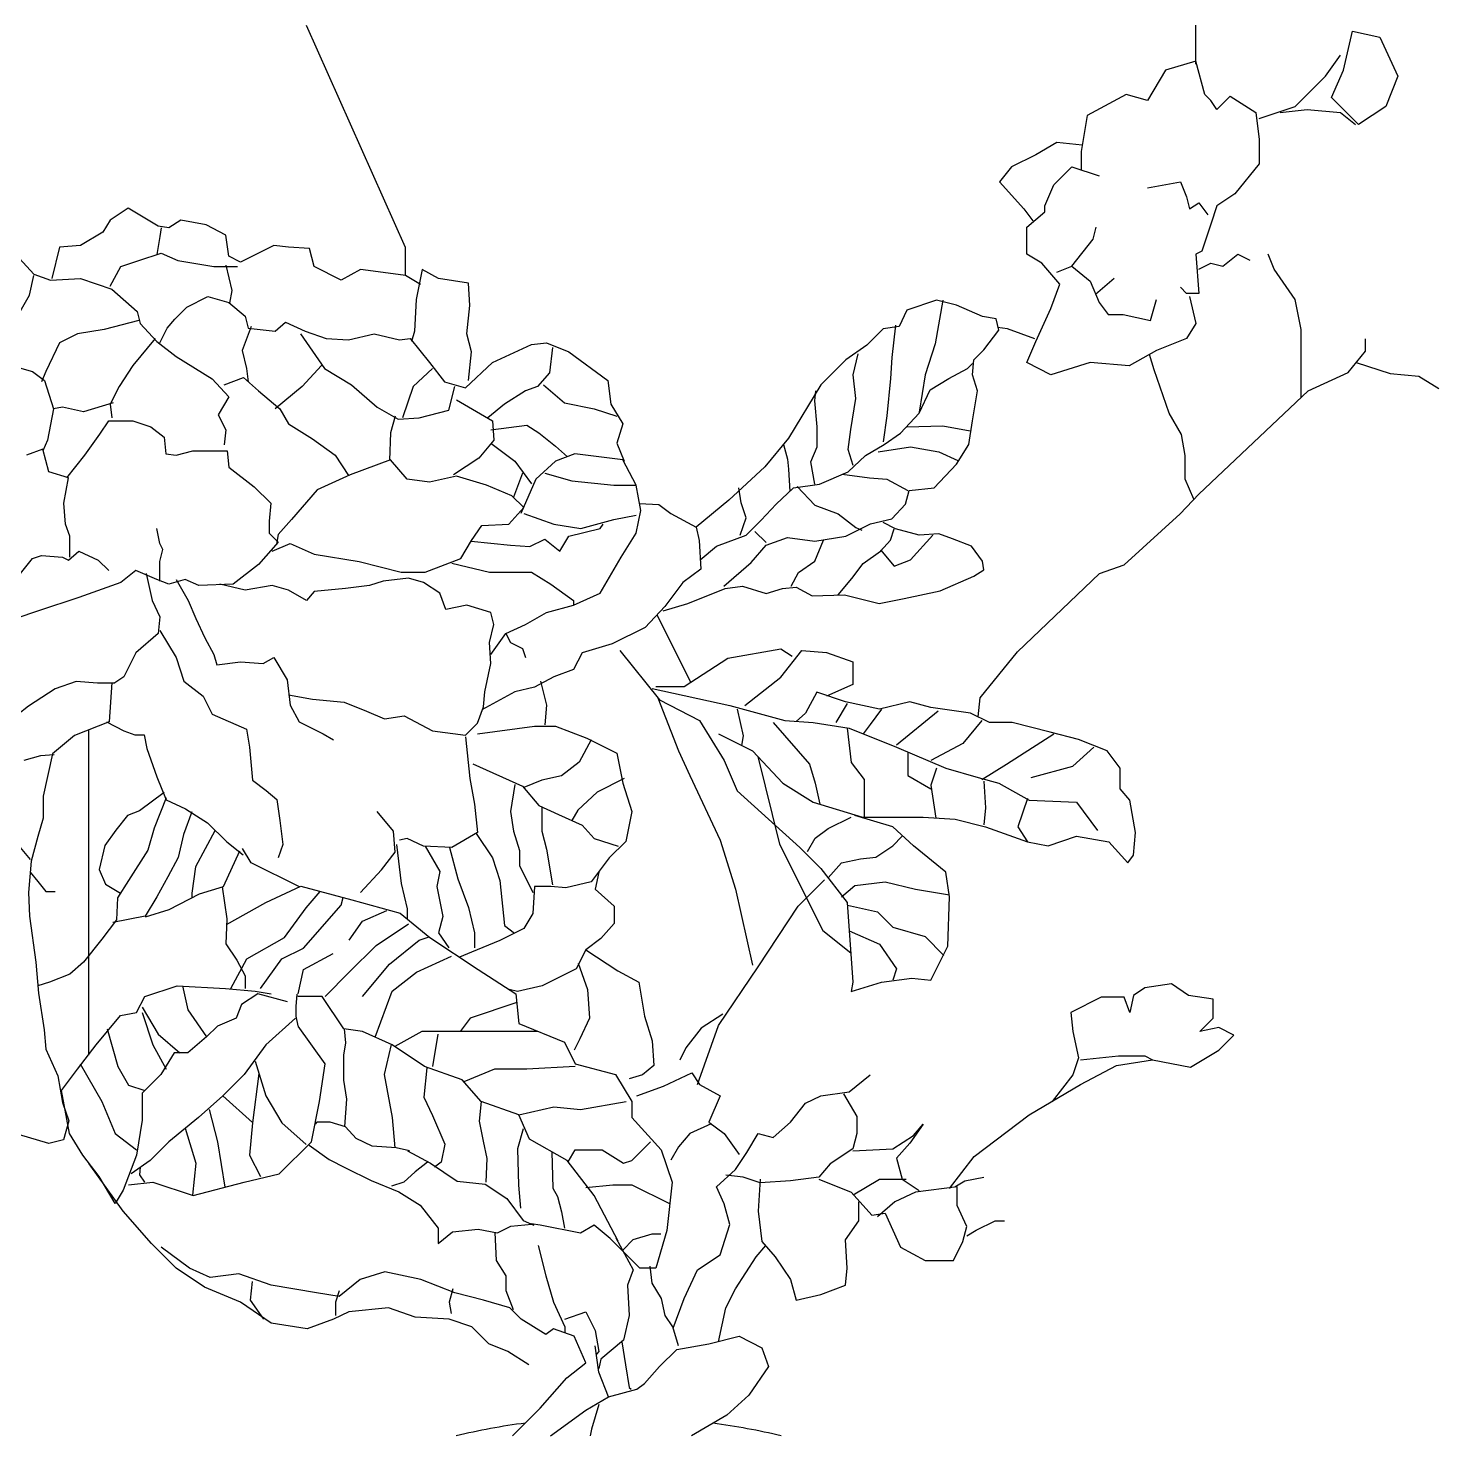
# Model space of a CAD drawing. Header units: millimetres. Extents: x 22565 to 38821, y 15578 to 26720.
# Drawn here: x 24342.1 to 24586.5, y 23789.8 to 24033.8 of the extents above; entities that cross this region are included whole.
import ezdxf

# ---------------------------------------------------------------- set-up
doc = ezdxf.new("R2010")
doc.units = ezdxf.units.MM

# ---------------------------------------------------------------- blocks, each defined once
blk = doc.blocks.new('A$C40A47A41')
for p, q in [((207.04, 553.53), (189.91, 592.06)), ((344.02, 585.33), (344.02, 592.12)), ((369.63, 584.29), (371.2, 591.08)), ((371.2, 591.08), (375.91, 590.03)), ((375.91, 590.03), (379.05, 583.24)), ((366.5, 583.24), (369.11, 586.9)), ((344.02, 585.85), (338.79, 584.29)), ((345.58, 580.1), (344.02, 585.85)), ((338.79, 584.29), (335.65, 579.06)), ((361.27, 578.01), (366.5, 583.24)), ((367.54, 579.58), (369.63, 584.29)), ((379.05, 583.24), (376.95, 578.01)), ((331.99, 580.1), (325.19, 576.45)), ((335.65, 579.06), (331.99, 580.1)), ((346.63, 579.06), (345.58, 580.1)), ((349.97, 579.78), (347.68, 577.49)), ((349.97, 579.78), (354.47, 576.97)), ((372.25, 574.88), (367.54, 579.58)), ((347.68, 577.49), (346.63, 579.06)), ((354.47, 576.97), (355, 572.27)), ((355, 575.92), (361.27, 578.01)), ((358.66, 576.97), (363.36, 577.49)), ((363.36, 577.49), (369.11, 576.97)), ((369.11, 576.97), (371.73, 574.88)), ((376.95, 578.01), (372.25, 574.88)), ((325.19, 576.45), (324.15, 570.18)), ((355, 572.27), (355, 568.09)), ((316.31, 569.65), (312.12, 567.56)), ((319.97, 571.74), (316.31, 569.65)), ((324.34, 571.31), (319.97, 571.74)), ((324.15, 570.18), (324.15, 567.04)), ((312.12, 567.56), (310.03, 564.95)), ((319.44, 564.43), (322.58, 567.56)), ((322.58, 567.56), (327.29, 566)), ((355, 568.09), (350.81, 562.86)), ((310.03, 564.95), (314.21, 560.25)), ((335.65, 563.9), (341.4, 564.95)), ((341.4, 564.95), (342.45, 562.34)), ((317.87, 560.77), (319.44, 564.43)), ((342.45, 562.34), (342.97, 560.25)), ((350.81, 562.86), (347.68, 560.77)), ((159.03, 560.37), (155.91, 558.29)), ((164.22, 557.25), (159.03, 560.37)), ((314.21, 560.25), (315.78, 558.16)), ((317.87, 559.72), (317.87, 560.77)), ((342.97, 560.25), (344.54, 561.29)), ((344.54, 561.29), (346.11, 559.2)), ((347.68, 560.77), (346.63, 557.63)), ((155.91, 558.29), (154.61, 556.22)), ((168.12, 558.29), (166.04, 556.99)), ((172.53, 557.51), (168.12, 558.29)), ((175.91, 555.7), (172.53, 557.51)), ((314.74, 557.11), (317.87, 559.72)), ((346.63, 557.63), (345.06, 552.93)), ((154.61, 556.22), (150.72, 553.88)), ((164.48, 555.44), (163.96, 552.32)), ((166.04, 556.99), (164.22, 557.25)), ((164.74, 556.99), (164.48, 555.44)), ((176.43, 552.06), (175.91, 555.7)), ((314.74, 552.41), (314.74, 557.11)), ((322.58, 550.32), (326.24, 555.02)), ((326.24, 555.02), (326.76, 557.11)), ((147.08, 553.62), (145.78, 548.17)), ((150.72, 553.88), (147.08, 553.62)), ((160.85, 551.28), (164.74, 552.58)), ((164.74, 552.58), (167.6, 551.28)), ((184.22, 553.88), (178.5, 551.02)), ((186.81, 553.62), (184.22, 553.88)), ((190.45, 553.36), (186.81, 553.62)), ((191.23, 550.25), (190.45, 553.36)), ((207.04, 548.69), (207.04, 553.53)), ((345.06, 552.93), (344.02, 552.41)), ((139.55, 552.32), (142.67, 548.95)), ((155.91, 546.87), (157.73, 550.25)), ((157.73, 550.25), (160.85, 551.28)), ((167.6, 551.28), (173.83, 550.25)), ((173.83, 550.25), (177.98, 550.25)), ((175.91, 550.51), (176.95, 546.09)), ((178.5, 551.02), (176.43, 552.06)), ((195.9, 547.91), (191.23, 550.25)), ((317.35, 550.84), (314.74, 552.41)), ((320.49, 547.18), (317.35, 550.84)), ((319.97, 549.27), (322.58, 550.32)), ((322.58, 550.32), (325.72, 547.71)), ((344.02, 552.41), (344.54, 545.61)), ((344.54, 549.8), (346.63, 550.84)), ((346.63, 550.84), (348.72, 550.32)), ((348.72, 550.32), (351.34, 552.41)), ((351.34, 552.41), (353.43, 551.36)), ((357.61, 549.8), (356.56, 552.41)), ((141.89, 545.31), (142.67, 548.69)), ((142.67, 548.95), (145.52, 547.91)), ((145.52, 547.91), (150.72, 548.17)), ((150.72, 548.17), (156.17, 546.35)), ((199.28, 549.73), (195.9, 547.91)), ((203.17, 549.21), (199.28, 549.73)), ((207.07, 548.69), (203.17, 549.21)), ((209.67, 547.13), (207.07, 548.69)), ((209.93, 549.73), (208.89, 544.54)), ((212.78, 548.17), (209.93, 549.73)), ((217.98, 547.39), (212.78, 548.17)), ((325.72, 547.71), (327.29, 544.05)), ((326.68, 545.47), (329.9, 548.23)), ((361.27, 544.57), (357.61, 549.8)), ((139.81, 541.68), (141.89, 545.31)), ((156.17, 546.35), (160.59, 542.46)), ((176.95, 546.09), (176.58, 543.89)), ((218.24, 543.5), (217.98, 547.39)), ((318.92, 543), (320.49, 547.18)), ((342.45, 545.61), (341.4, 546.66)), ((344.54, 545.61), (342.45, 545.61)), ((167.08, 541.16), (169.16, 543.24)), ((169.16, 543.24), (172.79, 545.05)), ((172.79, 545.05), (176.43, 544.02)), ((176.43, 544.02), (179.28, 541.68)), ((208.89, 544.54), (208.63, 539.08)), ((217.72, 538.57), (218.24, 543.5)), ((299.1, 544.4), (293.93, 542.68)), ((300.18, 544.4), (298.89, 536.87)), ((302.55, 543.54), (299.1, 544.4)), ((307.08, 541.61), (302.55, 543.54)), ((316.31, 537.25), (318.92, 543)), ((327.29, 544.05), (328.85, 541.96)), ((336.17, 540.91), (337.22, 544.57)), ((342.97, 545.09), (344.02, 540.39)), ((362.32, 539.34), (361.27, 544.57)), ((160.85, 540.9), (154.87, 539.34)), ((160.59, 542.46), (161.1, 540.38)), ((161.1, 540.38), (163.96, 537.27)), ((165.78, 539.6), (167.08, 541.16)), ((179.28, 541.68), (179.8, 539.6)), ((184.48, 539.08), (186.29, 540.64)), ((186.29, 540.64), (189.67, 539.08)), ((293.93, 542.68), (292.64, 539.88)), ((309.45, 541.17), (307.08, 541.61)), ((309.88, 539.24), (309.45, 541.17)), ((328.85, 541.96), (331.47, 541.96)), ((331.47, 541.96), (336.17, 540.91)), ((344.02, 540.39), (342.45, 537.78)), ((150.2, 538.57), (147.08, 537.01)), ((154.87, 539.34), (150.2, 538.57)), ((164.48, 537.01), (165.78, 539.6)), ((180.32, 539.86), (178.76, 535.71)), ((179.8, 539.6), (184.48, 539.08)), ((188.89, 538.57), (193.05, 532.6)), ((189.67, 539.08), (193.31, 537.79)), ((197.2, 537.53), (201.62, 538.57)), ((201.62, 538.57), (206.03, 537.53)), ((208.63, 539.08), (208.11, 537.27)), ((218.5, 535.45), (217.72, 538.57)), ((289.84, 539.45), (287.04, 536.65)), ((292.64, 539.88), (289.84, 539.45)), ((291.99, 540.1), (291.35, 534.5)), ((307.29, 535.79), (309.88, 539.24)), ((311.39, 539.45), (309.66, 539.67)), ((316.13, 537.73), (311.39, 539.45)), ((362.32, 527.54), (362.32, 539.34)), ((147.08, 537.01), (144.74, 532.08)), ((163.7, 537.79), (159.81, 533.11)), ((163.96, 537.27), (167.34, 534.67)), ((178.76, 535.71), (179.54, 532.6)), ((193.31, 537.79), (197.2, 537.53)), ((206.03, 537.53), (207.85, 537.79)), ((207.85, 537.79), (211.23, 533.63)), ((217.98, 530.52), (218.5, 535.45)), ((222.13, 533.63), (228.88, 536.75)), ((228.88, 536.75), (231.48, 537.01)), ((231.48, 537.01), (235.38, 535.45)), ((232.52, 536.23), (232, 531.82)), ((235.38, 535.45), (242.13, 530.52)), ((287.04, 536.65), (283.37, 534.07)), ((298.89, 536.87), (297.16, 531.48)), ((305.57, 534.07), (307.29, 535.79)), ((314.74, 533.6), (316.31, 537.25)), ((337.22, 535.69), (332.51, 533.07)), ((342.45, 537.78), (337.22, 535.69)), ((370.42, 531.91), (373.44, 535.58)), ((373.44, 535.58), (373.44, 537.73)), ((137.73, 533.37), (142.41, 532.08)), ((159.81, 533.11), (157.47, 529.48)), ((167.34, 534.67), (173.57, 530.78)), ((192.53, 533.11), (189.15, 529.48)), ((211.23, 533.63), (213.82, 530.26)), ((217.46, 529.22), (222.13, 533.63)), ((283.37, 534.07), (279.06, 529.76)), ((284.67, 531.48), (285.53, 535.14)), ((291.35, 534.5), (291.13, 530.84)), ((304.49, 532.56), (305.35, 533.42)), ((305.35, 531.48), (305.57, 534.07)), ((318.92, 531.51), (314.74, 533.6)), ((325.72, 533.6), (318.92, 531.51)), ((332.51, 533.07), (325.72, 533.6)), ((336.81, 532.34), (336.01, 535.01)), ((371.81, 533.6), (377.75, 531.7)), ((142.41, 532.08), (144.48, 530.52)), ((144.74, 532.08), (143.97, 530.26)), ((144.48, 530.52), (146.04, 525.59)), ((173.57, 530.78), (176.43, 527.66)), ((175.65, 529.74), (179.02, 531.04)), ((179.02, 531.04), (181.62, 528.7)), ((179.54, 532.6), (179.8, 530.26)), ((193.05, 532.6), (197.72, 529.74)), ((211.74, 532.6), (208.37, 529.48)), ((232, 531.82), (229.92, 529.48)), ((242.13, 530.52), (242.65, 526.37)), ((285.1, 527.39), (284.67, 531.48)), ((291.13, 530.84), (290.48, 524.38)), ((297.16, 531.48), (296.09, 525.02)), ((298.03, 528.9), (301.26, 530.84)), ((301.26, 530.84), (304.49, 532.56)), ((306.21, 528.68), (305.35, 531.48)), ((339.4, 524.81), (336.81, 532.34)), ((363.53, 528.68), (370.42, 531.91)), ((377.75, 531.7), (382.71, 531.27)), ((382.71, 531.27), (386.15, 529.11)), ((157.47, 529.48), (155.91, 526.37)), ((181.62, 528.7), (185.26, 525.59)), ((189.15, 529.48), (184.48, 525.59)), ((197.72, 529.74), (202.14, 525.85)), ((208.37, 529.48), (206.55, 524.03)), ((213.82, 530.26), (217.46, 529.22)), ((214.6, 525.33), (215.64, 529.48)), ((227.85, 528.7), (224.21, 526.37)), ((229.92, 529.48), (227.85, 528.7)), ((230.96, 529.74), (234.6, 526.63)), ((279.06, 529.76), (273.46, 520.5)), ((277.99, 526.96), (278.2, 528.68)), ((296.09, 524.81), (298.03, 528.9)), ((305.35, 523.51), (306.21, 528.68)), ((344.57, 510.81), (363.53, 528.68)), ((147.6, 525.85), (146.04, 525.59)), ((151.24, 525.07), (147.6, 525.85)), ((156.43, 526.63), (151.24, 525.07)), ((155.91, 526.37), (156.17, 524.03)), ((176.43, 527.66), (174.61, 524.55)), ((202.14, 525.85), (205.77, 523.77)), ((215.9, 527.14), (222.13, 523.51)), ((224.21, 526.37), (221.35, 524.03)), ((234.6, 526.63), (239.79, 525.59)), ((242.65, 526.37), (244.73, 522.99)), ((278.42, 522.44), (277.99, 526.96)), ((284.24, 522.01), (285.1, 527.39)), ((146.04, 525.59), (145, 520.14)), ((154.09, 521.17), (155.65, 523.51)), ((155.65, 523.51), (159.81, 523.51)), ((159.81, 523.51), (162.92, 522.47)), ((174.61, 524.55), (175.91, 521.95)), ((185.26, 525.59), (186.81, 522.99)), ((205.25, 524.29), (204.47, 521.43)), ((205.77, 523.77), (209.41, 524.03)), ((209.41, 524.03), (214.6, 525.33)), ((222.13, 523.51), (222.39, 520.14)), ((239.79, 525.59), (243.69, 524.29)), ((290.48, 524.38), (289.84, 519.85)), ((292.85, 521.36), (296.09, 524.81)), ((304.71, 519.42), (305.35, 523.51)), ((341.55, 521.15), (339.4, 524.81)), ((151.5, 517.54), (154.09, 521.17)), ((162.92, 522.47), (165.26, 520.66)), ((175.91, 521.95), (175.65, 519.36)), ((186.81, 522.99), (190.97, 520.4)), ((204.47, 521.43), (204.27, 516.69)), ((221.87, 521.95), (228.11, 522.73)), ((228.11, 522.73), (230.18, 521.43)), ((230.18, 521.43), (233.04, 519.1)), ((244.73, 522.99), (243.69, 519.62)), ((278.42, 518.99), (278.42, 522.44)), ((283.8, 518.56), (284.24, 522.01)), ((290.05, 519.42), (292.85, 521.36)), ((293.93, 522.44), (300.18, 522.65)), ((300.18, 522.65), (304.92, 521.79)), ((342.2, 517.48), (341.55, 521.15)), ((144.22, 518.58), (141.37, 517.54)), ((145, 520.14), (144.22, 518.32)), ((145.26, 514.69), (144.22, 518.58)), ((165.26, 520.66), (165.52, 517.8)), ((167.34, 517.54), (170.19, 518.32)), ((170.19, 518.32), (173.57, 518.32)), ((173.57, 518.32), (176.17, 518.32)), ((176.17, 518.32), (176.43, 515.46)), ((190.97, 520.4), (194.86, 517.54)), ((222.39, 520.14), (219.8, 517.02)), ((221.87, 519.62), (226.03, 516.5)), ((233.04, 519.1), (235.12, 517.28)), ((243.69, 519.62), (244.99, 516.5)), ((273.46, 520.5), (269.37, 515.55)), ((272.6, 519.42), (273.25, 516.84)), ((277.34, 516.41), (278.42, 518.99)), ((284.67, 515.76), (283.8, 518.56)), ((286.82, 517.48), (290.05, 519.42)), ((288.98, 518.13), (294.58, 518.99)), ((294.58, 518.99), (299.53, 518.13)), ((302.55, 515.98), (304.71, 519.42)), ((148.38, 513.65), (151.5, 517.54)), ((165.52, 517.8), (167.34, 517.54)), ((194.86, 517.54), (197.2, 514.05)), ((204.47, 516.76), (197.46, 514.17)), ((207.33, 513.39), (204.47, 516.76)), ((219.8, 517.02), (215.38, 514.17)), ((226.03, 516.5), (228.88, 512.61)), ((233.04, 516.5), (229.66, 513.39)), ((236.42, 517.8), (233.04, 516.5)), ((244.73, 516.76), (236.42, 517.8)), ((247.06, 512.35), (244.73, 516.76)), ((273.25, 516.84), (273.46, 515.12)), ((277.99, 512.53), (277.34, 516.41)), ((283.8, 514.69), (286.82, 517.48)), ((298.67, 511.89), (302.55, 515.98)), ((299.53, 518.13), (302.77, 516.62)), ((342.2, 513.39), (342.2, 517.48)), ((148.64, 513.65), (145.26, 514.69)), ((147.86, 509.23), (148.64, 513.65)), ((176.43, 515.46), (180.84, 512.09)), ((197.46, 514.17), (191.75, 511.57)), ((215.9, 513.91), (211.23, 512.87)), ((221.09, 512.35), (215.9, 513.91)), ((227.33, 514.43), (225.77, 510.27)), ((231.22, 514.43), (235.9, 513.13)), ((269.37, 515.55), (263.12, 509.73)), ((273.46, 515.12), (273.68, 511.24)), ((278.85, 512.53), (283.8, 514.69)), ((282.73, 514.25), (287.47, 513.61)), ((287.47, 513.61), (290.48, 513.39)), ((180.84, 512.09), (183.7, 509.23)), ((191.75, 511.57), (187.33, 506.38)), ((211.23, 512.87), (207.33, 513.39)), ((225.51, 510.53), (221.09, 512.35)), ((229.66, 513.39), (227.07, 507.42)), ((235.9, 513.13), (243.17, 512.35)), ((243.17, 512.35), (247.06, 512.35)), ((247.84, 507.94), (247.06, 512.35)), ((265.27, 509.3), (264.84, 511.89)), ((271.31, 509.09), (274.32, 511.89)), ((274.32, 511.89), (278.85, 512.53)), ((274.97, 512.1), (277.99, 508.87)), ((290.48, 513.39), (294.15, 511.45)), ((293.72, 509.09), (294.36, 511.45)), ((294.36, 511.45), (298.67, 511.89)), ((343.72, 509.91), (342.2, 513.39)), ((148.12, 505.6), (147.86, 509.23)), ((183.7, 509.23), (183.44, 506.12)), ((227.59, 508.46), (225.51, 510.53)), ((247.63, 509.16), (250.96, 508.98)), ((250.96, 508.98), (253.04, 507.42)), ((263.12, 509.73), (257.45, 505.08)), ((266.14, 506.72), (265.27, 509.3)), ((268.72, 506.29), (271.31, 509.09)), ((277.99, 508.87), (282.08, 507.36)), ((291.35, 506.5), (293.72, 509.09)), ((341.34, 507.36), (344.57, 510.81)), ((183.44, 506.12), (183.44, 504.04)), ((187.33, 506.38), (185, 503.78)), ((224.99, 505.6), (227.59, 508.46)), ((227.59, 507.42), (232.78, 505.6)), ((237.45, 504.82), (243.17, 506.38)), ((243.17, 506.38), (247.06, 507.16)), ((247.06, 504.04), (247.84, 507.94)), ((253.04, 507.42), (257.45, 505.08)), ((265.06, 503.7), (266.14, 506.72)), ((266.14, 503.7), (268.72, 506.29)), ((282.08, 507.36), (285.1, 504.99)), ((287.68, 505.64), (291.35, 506.5)), ((331.64, 498.53), (341.34, 507.36)), ((148.9, 503.52), (148.12, 505.6)), ((164.48, 502.23), (163.96, 504.82)), ((183.44, 504.04), (185, 502.49)), ((185, 503.78), (184.7, 502.14)), ((218.5, 502.75), (220.31, 505.34)), ((220.31, 505.34), (224.99, 505.6)), ((232.78, 505.6), (237.45, 504.82)), ((235.38, 503.52), (240.83, 504.82)), ((240.83, 504.82), (241.35, 505.6)), ((244.47, 499.89), (247.06, 504.04)), ((257.45, 505.08), (257.97, 502.75)), ((260.97, 501.76), (266.14, 503.7)), ((267.64, 504.35), (269.58, 502.41)), ((283.37, 503.49), (287.68, 505.64)), ((285.1, 504.99), (286.18, 504.56)), ((291.99, 504.78), (289.84, 505.86)), ((291.13, 502.84), (291.78, 504.78)), ((296.09, 503.7), (291.99, 504.78)), ((294.58, 499.39), (298.46, 503.7)), ((299.53, 503.92), (296.09, 503.7)), ((301.9, 503.06), (299.53, 503.92)), ((148.9, 499.89), (148.9, 503.52)), ((165, 501.19), (164.48, 502.23)), ((164.48, 499.11), (165, 501.19)), ((185, 502.49), (181.62, 498.59)), ((183.96, 500.93), (187.07, 502.23)), ((187.07, 502.23), (191.23, 500.41)), ((216.68, 499.63), (218.5, 502.75)), ((218.45, 502.67), (225.25, 501.97)), ((225.25, 501.97), (228.62, 501.71)), ((228.62, 501.71), (231.22, 503.01)), ((231.22, 503.01), (233.82, 500.93)), ((233.82, 500.93), (235.38, 503.52)), ((257.97, 502.75), (258.23, 497.81)), ((258.14, 499.43), (260.97, 501.76)), ((267, 498.96), (269.58, 501.98)), ((269.58, 501.98), (273.25, 503.27)), ((273.25, 503.27), (277.99, 502.63)), ((277.99, 502.63), (283.37, 503.49)), ((277.99, 499.18), (279.5, 502.84)), ((289.41, 500.9), (291.13, 502.84)), ((305.14, 501.76), (301.9, 503.06)), ((307.08, 499.18), (305.14, 501.76)), ((140.33, 497.04), (142.41, 499.63)), ((142.41, 499.63), (143.97, 500.15)), ((143.97, 500.15), (147.6, 499.89)), ((147.6, 499.89), (148.64, 499.37)), ((148.64, 499.37), (150.46, 500.93)), ((150.46, 500.93), (153.83, 499.37)), ((153.83, 499.37), (155.65, 497.55)), ((164.48, 495.74), (164.48, 499.11)), ((191.23, 500.41), (199.02, 499.11)), ((199.02, 499.11), (206.29, 497.3)), ((210.45, 497.3), (216.68, 499.63)), ((215.12, 498.85), (221.61, 497.3)), ((240.83, 493.66), (244.47, 499.89)), ((262.26, 494.87), (267, 498.96)), ((275.19, 497.24), (277.99, 499.18)), ((284.45, 496.16), (286.39, 498.75)), ((286.39, 498.75), (289.41, 500.9)), ((289.41, 501.12), (291.78, 498.32)), ((291.78, 498.32), (294.58, 499.39)), ((307.29, 497.67), (307.08, 499.18)), ((160.33, 497.55), (157.73, 495.48)), ((163.96, 496), (160.33, 497.55)), ((162.14, 497.04), (163.18, 492.36)), ((181.62, 498.59), (177.21, 495.22)), ((206.29, 497.3), (210.45, 497.3)), ((221.61, 497.3), (228.88, 497.3)), ((228.88, 497.3), (232.26, 495.22)), ((258.23, 497.81), (255.11, 495.48)), ((273.89, 494.87), (275.19, 497.24)), ((299.75, 494.01), (305.57, 496.59)), ((305.57, 496.59), (307.29, 497.67)), ((313.11, 483.46), (327.33, 497.03)), ((327.33, 497.03), (331.64, 498.53)), ((157.73, 495.48), (150.46, 492.88)), ((166.04, 495.22), (163.96, 496)), ((168.9, 496), (166.04, 495.22)), ((167.34, 496), (169.41, 492.36)), ((171.23, 494.96), (168.9, 496)), ((177.21, 495.22), (171.23, 494.96)), ((179.28, 494.18), (174.87, 495.22)), ((183.96, 494.96), (179.28, 494.18)), ((186.81, 494.18), (183.96, 494.96)), ((189.93, 492.36), (186.81, 494.18)), ((191.23, 493.92), (189.93, 492.36)), ((196.68, 494.44), (191.23, 493.92)), ((200.84, 494.96), (196.68, 494.44)), ((203.17, 495.74), (200.84, 494.96)), ((207.59, 496.26), (203.17, 495.74)), ((210.19, 495.48), (207.59, 496.26)), ((213.04, 493.66), (210.19, 495.48)), ((232.26, 495.22), (236.16, 492.36)), ((255.11, 495.48), (252, 491.33)), ((256.01, 491.86), (262.47, 494.44)), ((262.47, 494.44), (265.49, 494.87)), ((265.49, 494.87), (269.58, 493.58)), ((269.58, 493.58), (272.39, 494.44)), ((272.39, 494.44), (274.76, 494.66)), ((274.76, 494.66), (277.56, 493.15)), ((282.08, 493.36), (284.45, 496.16)), ((293.5, 492.72), (299.75, 494.01)), ((150.46, 492.88), (143.45, 490.55)), ((163.18, 492.36), (164.48, 489.51)), ((169.41, 492.36), (170.71, 489.25)), ((214.08, 490.81), (213.04, 493.66)), ((217.72, 491.58), (214.08, 490.81)), ((221.87, 490.29), (217.72, 491.58)), ((231.48, 490.29), (236.16, 491.58)), ((236.16, 491.58), (240.83, 493.66)), ((236.16, 492.36), (236.16, 491.58)), ((251.7, 490.56), (256.01, 491.86)), ((277.56, 493.15), (283.16, 493.36)), ((283.16, 493.36), (289.19, 491.86)), ((289.19, 491.86), (293.5, 492.72)), ((143.45, 490.55), (139.55, 489.25)), ((164.48, 489.51), (164.22, 486.65)), ((170.71, 489.25), (172.27, 485.87)), ((222.39, 488.21), (221.87, 490.29)), ((227.85, 488.21), (231.48, 490.29)), ((252, 491.33), (248.62, 487.69)), ((250.64, 489.87), (256.5, 478.16)), ((164.22, 486.65), (160.33, 483.28)), ((164.48, 487.17), (167.34, 482.5)), ((221.61, 485.1), (222.39, 488.21)), ((221.87, 483.02), (224.47, 486.65)), ((224.47, 486.65), (227.85, 488.21)), ((224.47, 486.65), (225.25, 485.1)), ((248.62, 487.69), (242.91, 484.84)), ((172.27, 485.87), (173.83, 483.02)), ((221.87, 481.46), (221.61, 485.1)), ((225.25, 485.1), (227.33, 484.06)), ((242.91, 484.84), (237.71, 483.28)), ((160.33, 483.28), (158.25, 479.13)), ((167.34, 482.5), (168.64, 478.35)), ((173.83, 483.02), (174.35, 481.2)), ((174.35, 481.2), (178.5, 481.72)), ((178.5, 481.72), (182.4, 481.46)), ((182.4, 481.46), (184.22, 482.5)), ((184.22, 482.5), (186.55, 478.61)), ((227.33, 484.06), (227.85, 482.5)), ((237.71, 483.28), (236.16, 480.42)), ((244.21, 483.68), (251.11, 475.14)), ((255.38, 477.44), (262.94, 482.36)), ((262.94, 482.36), (272.14, 484.01)), ((272.14, 484.01), (274.11, 482.69)), ((272.14, 479.08), (275.75, 483.68)), ((275.75, 483.68), (280.02, 483.35)), ((280.02, 483.35), (284.62, 481.71)), ((284.62, 481.71), (284.62, 477.77)), ((306.64, 475.49), (313.11, 483.46)), ((220.83, 476.53), (221.87, 481.46)), ((236.16, 480.42), (232.78, 479.13)), ((146.34, 477.05), (141.73, 474.03)), ((150, 478.32), (146.34, 477.05)), ((153.66, 478.01), (150, 478.32)), ((156.68, 478.01), (153.66, 478.01)), ((156.2, 478.16), (155.72, 471.33)), ((158.25, 479.13), (156.69, 478.09)), ((168.64, 478.35), (172.01, 475.75)), ((186.55, 478.61), (187.07, 474.19)), ((229.4, 477.31), (226.03, 476.53)), ((232.78, 479.13), (229.4, 477.31)), ((230.44, 478.35), (231.48, 474.19)), ((249.8, 477.11), (263.27, 474.15)), ((250.45, 477.44), (255.38, 477.44)), ((265.9, 474.15), (272.14, 479.08)), ((284.62, 477.77), (280.02, 475.8)), ((172.01, 475.75), (173.57, 472.64)), ((186.81, 476.01), (190.97, 475.23)), ((190.97, 475.23), (196.42, 474.71)), ((196.42, 474.71), (200.32, 473.16)), ((226.03, 476.53), (220.31, 473.42)), ((220.57, 473.93), (220.83, 476.53)), ((250.78, 475.47), (254.4, 466.27)), ((251.11, 475.14), (258.01, 471.53)), ((278.38, 476.45), (276.41, 472.84)), ((283.31, 474.81), (278.38, 476.45)), ((283.64, 474.48), (281.67, 471.2)), ((289.22, 473.5), (283.31, 474.81)), ((294.48, 474.81), (289.22, 473.5)), ((298.09, 473.83), (294.48, 474.81)), ((306.3, 472.19), (306.64, 475.49)), ((141.73, 474.03), (137.91, 471.01)), ((173.57, 472.64), (179.54, 470.04)), ((187.07, 474.19), (188.63, 471.34)), ((200.32, 473.16), (203.43, 471.86)), ((203.43, 471.86), (206.81, 472.38)), ((206.81, 472.38), (211.74, 469.78)), ((219.54, 471.08), (220.57, 473.93)), ((231.48, 474.19), (231.22, 470.82)), ((263.27, 474.15), (272.8, 471.53)), ((264.58, 473.5), (265.57, 468.9)), ((276.41, 472.84), (274.76, 471.4)), ((289.55, 473.5), (287.58, 470.87)), ((299.41, 473.17), (292.18, 467.26)), ((304.99, 472.84), (298.09, 473.83)), ((308.28, 471.2), (304.99, 472.84)), ((155.72, 471.33), (149.68, 468.94)), ((152.11, 469.9), (152.11, 413.56)), ((155.25, 471.33), (158.27, 469.74)), ((158.27, 469.74), (160.18, 469.1)), ((179.54, 470.04), (180.06, 466.93)), ((188.63, 471.34), (192.79, 469.26)), ((211.74, 469.78), (217.46, 469)), ((217.46, 469), (219.54, 471.08)), ((219.54, 469.26), (229.4, 470.56)), ((229.4, 470.56), (233.04, 470.56)), ((233.04, 470.56), (238.49, 468.48)), ((258.01, 471.53), (262.28, 464.63)), ((270.82, 471.2), (277.07, 463.97)), ((272.8, 471.53), (277.72, 471.2)), ((277.72, 471.2), (283.97, 470.21)), ((283.64, 470.21), (284.29, 464.3)), ((283.97, 470.21), (292.18, 466.93)), ((287.58, 470.87), (286.41, 469.24)), ((306.96, 471.53), (303.68, 467.59)), ((312.22, 471.2), (308.28, 471.2)), ((318.79, 469.56), (312.22, 471.2)), ((323.72, 468.24), (318.79, 469.56)), ((149.68, 468.94), (145.86, 465.76)), ((160.18, 469.1), (161.77, 469.1)), ((161.77, 469.1), (162.24, 466.72)), ((192.79, 469.26), (194.61, 468.22)), ((217.46, 468.74), (218.24, 461.48)), ((239.27, 468.22), (237.19, 464.33)), ((238.49, 468.48), (243.69, 465.89)), ((261.3, 469.23), (267.21, 466.27)), ((265.57, 468.9), (265.29, 467.23)), ((303.68, 467.59), (298.09, 464.63)), ((311.24, 463.97), (319.45, 469.23)), ((328.65, 466.27), (323.72, 468.24)), ((143.79, 465.45), (140.93, 464.65)), ((146.18, 465.61), (143.79, 465.45)), ((145.86, 465.76), (144.27, 458.45)), ((162.24, 466.72), (163.99, 461.79)), ((180.06, 466.93), (180.58, 461.22)), ((243.69, 465.89), (244.73, 460.7)), ((254.4, 466.27), (256.37, 462)), ((262.28, 464.63), (264.58, 459.38)), ((267.21, 466.27), (272.47, 460.69)), ((268.12, 465.31), (271.91, 450.14)), ((292.18, 466.93), (300.72, 463.32)), ((294.15, 465.94), (294.15, 462)), ((322.73, 463.65), (326.35, 466.93)), ((330.95, 463.32), (328.65, 466.27)), ((218.76, 464.07), (227.33, 460.18)), ((237.19, 464.33), (234.08, 461.99)), ((277.07, 463.97), (278.05, 460.69)), ((284.29, 464.3), (286.59, 461.35)), ((299.08, 463.32), (298.09, 460.36)), ((300.72, 463.32), (306.31, 461.68)), ((306.96, 461.35), (311.24, 463.97)), ((315.51, 461.68), (322.73, 463.65)), ((330.95, 459.71), (330.95, 463.32)), ((163.99, 461.79), (165.58, 457.82)), ((180.58, 461.22), (182.92, 459.4)), ((218.24, 461.48), (219.02, 457.06)), ((226.03, 460.44), (225.25, 455.77)), ((227.33, 460.18), (230.18, 456.8)), ((230.7, 461.22), (227.59, 459.92)), ((234.08, 461.99), (230.7, 461.22)), ((244.99, 461.48), (240.31, 459.14)), ((244.73, 460.7), (246.28, 455.77)), ((256.37, 462), (261.62, 450.84)), ((272.47, 460.69), (277.72, 457.41)), ((278.05, 460.69), (278.89, 457.05)), ((286.59, 461.35), (286.59, 454.78)), ((294.15, 462), (298.09, 459.71)), ((298.09, 460.36), (299, 454.65)), ((306.31, 461.68), (309.92, 460.69)), ((307.29, 461.02), (307.62, 456.42)), ((309.92, 460.69), (315.18, 457.73)), ((332.59, 457.73), (330.95, 459.71)), ((144.27, 458.45), (144.27, 454.64)), ((165.27, 459.09), (160.97, 455.91)), ((165.58, 458.13), (163.52, 452.89)), ((165.58, 457.82), (168.92, 456.23)), ((182.92, 459.4), (184.74, 457.84)), ((184.74, 457.84), (185.26, 454.21)), ((240.31, 459.14), (236.93, 456.02)), ((264.58, 459.38), (275.42, 449.53)), ((277.72, 457.41), (286.27, 454.78)), ((314.85, 458.06), (313.21, 453.14)), ((315.18, 457.73), (323.39, 457.41)), ((323.39, 457.41), (327.01, 452.48)), ((333.58, 452.15), (332.59, 457.73)), ((158.9, 455.11), (156.84, 452.57)), ((160.97, 455.91), (158.9, 455.11)), ((170.04, 455.75), (168.61, 451.78)), ((168.92, 456.23), (172.74, 453.84)), ((204.99, 452.39), (202.14, 455.77)), ((219.02, 457.06), (219.54, 452.13)), ((225.25, 455.77), (225.77, 452.39)), ((230.18, 456.8), (233.56, 455.25)), ((230.7, 456.54), (230.7, 452.39)), ((233.56, 455.25), (237.71, 453.43)), ((236.93, 456.02), (235.9, 454.21)), ((246.28, 455.77), (245.24, 450.57)), ((280.35, 452.81), (284.29, 454.78)), ((291.52, 453.14), (284.95, 455.11)), ((286.27, 454.78), (296.78, 454.78)), ((296.78, 454.78), (302.36, 454.45)), ((307.62, 456.42), (307.29, 453.47)), ((144.27, 454.64), (143.32, 451.46)), ((156.84, 452.57), (154.93, 449.87)), ((163.52, 452.89), (162.4, 449.07)), ((174.01, 452.41), (170.67, 446.21)), ((172.74, 453.84), (176.08, 450.5)), ((185.26, 454.21), (185.78, 450.06)), ((205.25, 448.76), (204.99, 452.39)), ((225.77, 452.39), (226.81, 449.02)), ((230.7, 452.39), (231.48, 449.28)), ((237.71, 453.43), (239.79, 451.09)), ((278.05, 451.17), (280.35, 452.81)), ((295.14, 449.85), (291.52, 453.14)), ((302.36, 454.45), (307.62, 453.14)), ((307.62, 453.14), (314.85, 450.51)), ((313.21, 453.14), (314.85, 450.51)), ((139.98, 449.87), (142.04, 447.48)), ((143.32, 451.46), (142.2, 447.17)), ((154.93, 449.87), (153.97, 445.73)), ((168.61, 451.78), (167.65, 447.8)), ((176.08, 450.5), (178.94, 448.28)), ((185.78, 450.06), (185, 447.72)), ((205.51, 450.06), (206.29, 443.31)), ((207.33, 451.09), (206.03, 450.83)), ((210.19, 449.8), (207.33, 451.09)), ((219.54, 452.13), (215.12, 449.54)), ((219.29, 451.99), (222.13, 447.72)), ((239.79, 451.09), (243.95, 449.8)), ((245.24, 450.57), (242.39, 447.72)), ((261.62, 450.84), (264.25, 442.3)), ((271.91, 450.14), (279.4, 435.17)), ((276.74, 448.87), (278.05, 451.17)), ((288.57, 447.88), (291.52, 449.85)), ((291.52, 449.85), (293.17, 451.5)), ((300.72, 445.26), (295.14, 449.85)), ((314.85, 450.51), (318.46, 449.85)), ((318.46, 449.85), (323.39, 451.5)), ((323.39, 451.5), (328.98, 450.51)), ((328.98, 450.51), (332.26, 446.9)), ((333.25, 448.21), (333.58, 452.15)), ((162.4, 449.07), (159.06, 443.83)), ((167.65, 447.8), (165.9, 444.46)), ((178.31, 448.91), (175.45, 442.71)), ((180.31, 446.88), (178.8, 449.39)), ((202.92, 445.64), (205.25, 448.76)), ((215.12, 449.54), (210.19, 449.8)), ((210.45, 449.8), (213.04, 445.38)), ((214.67, 449.56), (216.16, 444.09)), ((222.13, 447.72), (223.43, 443.83)), ((226.81, 449.02), (226.81, 446.42)), ((231.48, 449.28), (232.52, 443.05)), ((242.39, 447.72), (239.27, 443.57)), ((275.42, 449.53), (279.04, 445.91)), ((282.65, 446.9), (285.94, 447.55)), ((285.94, 447.55), (288.57, 447.88)), ((332.26, 446.9), (333.25, 448.21)), ((142.2, 447.17), (141.73, 441.76)), ((142.04, 445.26), (143.32, 443.67)), ((153.97, 445.73), (155.09, 443.19)), ((170.67, 446.21), (170.04, 441.6)), ((188.67, 442.7), (180.31, 446.88)), ((199.28, 441.75), (202.92, 445.64)), ((213.04, 445.38), (212.52, 442.79)), ((226.81, 446.42), (229.14, 441.75)), ((240.6, 445.26), (239.94, 442.3)), ((279.04, 445.91), (283.64, 440)), ((280.35, 444.27), (282.65, 446.9)), ((301.38, 440.99), (300.72, 445.26)), ((143.32, 443.67), (144.75, 441.92)), ((155.09, 443.19), (157.68, 441.64)), ((159.06, 443.83), (157.15, 440.81)), ((165.9, 444.46), (163.99, 440.97)), ((175.45, 442.71), (171.31, 441.44)), ((175.29, 442.71), (176.08, 437.15)), ((182.86, 440.02), (188.92, 442.81)), ((188.92, 442.81), (197.78, 440.48)), ((206.29, 443.31), (207.33, 438.89)), ((212.52, 442.79), (213.56, 437.6)), ((216.16, 444.09), (217.98, 439.15)), ((223.43, 443.83), (224.21, 436.04)), ((229.4, 442.79), (229.14, 438.12)), ((232.26, 442.79), (229.4, 442.79)), ((234.86, 442.53), (232.26, 442.79)), ((239.27, 443.57), (234.86, 442.53)), ((275.1, 439.35), (279.69, 443.94)), ((282.65, 440.99), (284.95, 442.96)), ((284.95, 442.96), (290.21, 443.61)), ((290.21, 443.61), (295.47, 442.3)), ((141.73, 441.76), (141.89, 437.63)), ((144.75, 441.92), (146.34, 441.92)), ((157.15, 440.81), (157, 436.99)), ((163.99, 440.97), (161.93, 437.63)), ((171.31, 441.44), (166.06, 438.74)), ((170.04, 441.6), (170.04, 440.81)), ((189.85, 439.09), (192.29, 441.93)), ((195.91, 439.55), (196.25, 440.89)), ((197.78, 440.48), (206.17, 438.15)), ((239.94, 442.3), (243.23, 439.35)), ((264.25, 442.3), (267.21, 429.17)), ((295.47, 442.3), (301.38, 441.32)), ((301.05, 432.45), (301.38, 440.99)), ((141.89, 437.63), (143, 429.68)), ((161.93, 437.63), (156.36, 436.51)), ((166.06, 438.74), (161.93, 437.47)), ((176.05, 436.19), (182.86, 440.02)), ((186.12, 433.96), (189.85, 439.09)), ((189.39, 432.09), (195.91, 439.55)), ((199.64, 436.75), (203.84, 438.62)), ((206.17, 438.15), (211.3, 433.96)), ((207.33, 438.89), (207.33, 437.21)), ((217.98, 439.15), (219.02, 434.74)), ((229.14, 438.12), (227.59, 435.52)), ((243.23, 439.35), (243.23, 436.39)), ((268.2, 428.84), (275.1, 439.35)), ((283.64, 440), (284.62, 426.21)), ((283.67, 439.52), (288.89, 438.36)), ((288.89, 438.36), (291.52, 435.73)), ((157, 436.99), (154.45, 433.65)), ((176.08, 437.15), (175.92, 432.86)), ((197.31, 433.49), (199.64, 436.75)), ((201.98, 432.56), (207.57, 436.29)), ((213.56, 437.6), (212.78, 434.74)), ((227.59, 435.52), (223.43, 433.44)), ((224.21, 436.04), (225.94, 434.7)), ((243.23, 436.39), (240.93, 433.76)), ((279.4, 435.17), (284.26, 431.29)), ((291.52, 435.73), (297.11, 434.09)), ((154.45, 433.65), (151.27, 429.68)), ((175.92, 432.86), (177.83, 430)), ((179.59, 430.23), (186.12, 433.96)), ((204.31, 429.3), (209.44, 433.49)), ((209.44, 433.49), (211.17, 434.07)), ((211.3, 433.96), (219.69, 428.37)), ((212.78, 434.74), (214.6, 432.15)), ((223.43, 433.44), (218.5, 431.37)), ((219.02, 434.74), (219.02, 432.15)), ((240.93, 433.76), (238.3, 431.79)), ((283.97, 435.08), (289.22, 432.78)), ((289.22, 432.78), (292.18, 428.51)), ((297.11, 434.09), (300.39, 430.81)), ((185.65, 430.23), (189.39, 432.09)), ((189.39, 428.37), (194.51, 431.16)), ((197.31, 427.9), (201.98, 432.56)), ((208.97, 427.9), (215.03, 430.7)), ((218.5, 431.37), (216.43, 430.54)), ((238.3, 431.79), (236.65, 428.51)), ((238.3, 431.79), (243.88, 428.18)), ((298.09, 426.54), (301.05, 432.45)), ((143, 429.68), (143.48, 424.27)), ((151.27, 429.68), (148.88, 427.61)), ((176.8, 425.1), (179.59, 430.23)), ((177.83, 430), (179.26, 427.29)), ((181.92, 425.1), (185.65, 430.23)), ((188.45, 424.17), (189.39, 428.37)), ((193.12, 423.71), (197.31, 427.9)), ((199.64, 423.71), (204.31, 429.3)), ((204.77, 424.64), (208.97, 427.9)), ((219.69, 428.37), (226.22, 424.17)), ((236.65, 428.51), (230.74, 425.55)), ((236.98, 429.49), (238.63, 424.9)), ((243.88, 428.18), (247.5, 426.21)), ((261.3, 418.66), (268.2, 428.84)), ((292.18, 428.51), (291.52, 426.54)), ((145.38, 426.18), (143.32, 425.55)), ((148.88, 427.61), (145.38, 426.18)), ((161.87, 423.71), (167.47, 425.57)), ((167.47, 425.57), (175.86, 425.1)), ((168.4, 425.57), (169.33, 421.37)), ((179.26, 427.29), (179.26, 425.07)), ((230.74, 425.55), (226.47, 424.57)), ((247.5, 426.21), (248.48, 420.3)), ((284.29, 424.57), (289.55, 426.21)), ((284.62, 426.21), (284.29, 424.57)), ((289.55, 426.21), (294.81, 426.87)), ((294.81, 426.87), (298.09, 426.54)), ((339.82, 425.88), (335.22, 425.22)), ((342.78, 423.91), (339.82, 425.88)), ((143.48, 424.27), (144.43, 417.92)), ((160.47, 420.91), (161.87, 423.71)), ((175.86, 425.1), (180.99, 424.64)), ((181.46, 424.17), (178.66, 422.31)), ((180.99, 424.64), (183.79, 424.17)), ((186.59, 422.77), (181.46, 424.17)), ((188.22, 424.12), (188.05, 421.96)), ((188.45, 423.71), (188.19, 423.74)), ((192.65, 423.71), (188.45, 423.71)), ((196.38, 418.11), (192.65, 423.71)), ((201.79, 416.67), (204.77, 424.64)), ((226.47, 424.57), (225.06, 424.92)), ((226.22, 424.17), (226.69, 419.04)), ((238.63, 424.9), (238.95, 419.97)), ((327.66, 423.58), (322.41, 420.96)), ((331.61, 423.58), (327.66, 423.58)), ((332.59, 420.96), (331.61, 423.58)), ((333.25, 423.91), (332.59, 420.96)), ((335.22, 425.22), (333.25, 423.91)), ((347.05, 423.25), (342.78, 423.91)), ((347.05, 419.97), (347.05, 423.25)), ((157.68, 420.44), (160.47, 420.91)), ((161.41, 421.84), (164.21, 417.18)), ((161.41, 420.91), (163.27, 415.32)), ((169.33, 421.37), (172.6, 416.71)), ((178.66, 422.31), (177.73, 419.98)), ((188.05, 421.96), (188.05, 420.31)), ((226.36, 422.66), (218.3, 419.98)), ((262.05, 420.63), (258.33, 418.24)), ((322.41, 420.96), (322.73, 417.67)), ((153.48, 415.32), (157.68, 420.44)), ((155.35, 418.11), (157.21, 411.59)), ((174.46, 418.58), (172.6, 416.71)), ((177.73, 419.98), (174.46, 418.58)), ((187.99, 419.98), (182.86, 415.32)), ((188.05, 420.31), (188.39, 418.65)), ((193.12, 412.05), (188.45, 418.58)), ((199.64, 417.65), (196.38, 418.11)), ((196.42, 418.11), (196.67, 415.67)), ((218.3, 419.98), (216.55, 417.65)), ((226.69, 419.04), (234.62, 415.78)), ((238.95, 419.97), (237.31, 416.36)), ((248.48, 420.3), (249.8, 416.03)), ((258.33, 418.24), (255.68, 414.8)), ((257.68, 408.48), (261.3, 418.66)), ((344.75, 417.67), (347.05, 419.97)), ((348.03, 418.33), (344.75, 417.67)), ((350.66, 417.02), (348.03, 418.33)), ((144.43, 417.92), (144.75, 414.58)), ((164.21, 417.18), (167.94, 413.92)), ((172.6, 416.71), (169.33, 413.92)), ((196.67, 415.67), (196.34, 413.52)), ((204.77, 415.32), (199.64, 417.65)), ((209.9, 417.65), (205.2, 415.03)), ((217.36, 417.65), (209.9, 417.65)), ((212.7, 417.18), (211.77, 411.59)), ((229.95, 417.65), (217.36, 417.65)), ((234.62, 415.78), (236.48, 412.05)), ((237.31, 416.36), (236.33, 414.39)), ((249.8, 416.03), (250.13, 411.76)), ((322.73, 417.67), (323.72, 413.07)), ((348.03, 414.39), (350.66, 417.02)), ((144.75, 414.58), (146.82, 409.97)), ((150.22, 411.12), (153.48, 415.32)), ((163.27, 415.32), (165.6, 411.12)), ((167, 413.92), (164.67, 410.19)), ((169.33, 413.92), (167, 413.92)), ((182.86, 415.32), (179.13, 410.19)), ((196.34, 413.52), (196.34, 409.22)), ((204.58, 415.4), (203.37, 410.19)), ((210.37, 411.59), (204.77, 415.32)), ((255.68, 414.8), (254.62, 412.68)), ((324.05, 412.75), (330.62, 413.4)), ((330.62, 413.4), (335.22, 413.4)), ((335.22, 413.4), (336.53, 412.75)), ((343.1, 411.43), (348.03, 414.39)), ((147.42, 407.39), (150.22, 411.12)), ((150.68, 412.05), (154.41, 405.53)), ((157.21, 411.59), (159.08, 408.32)), ((180.99, 412.52), (182.86, 406.46)), ((192.18, 405.53), (193.12, 412.05)), ((210.75, 411.37), (210.25, 406.24)), ((216.9, 409.26), (210.37, 411.59)), ((222.49, 411.12), (217.2, 408.92)), ((228.09, 411.12), (222.49, 411.12)), ((236.48, 411.59), (228.09, 411.12)), ((236.48, 412.05), (243.48, 410.19)), ((250.13, 411.76), (248.15, 410.12)), ((323.72, 413.07), (322.73, 410.12)), ((324.05, 408.48), (330.29, 411.76)), ((330.29, 411.76), (336.53, 412.75)), ((336.53, 412.75), (343.1, 411.43)), ((146.82, 409.97), (147.61, 405.36)), ((159.08, 408.32), (161.87, 407.39)), ((164.67, 410.19), (161.41, 406.93)), ((179.13, 410.19), (175.4, 406.46)), ((181.66, 410.34), (180.53, 401.8)), ((196.34, 409.22), (196.83, 405.9)), ((203.37, 410.19), (204.77, 402.73)), ((220.16, 405.53), (216.9, 409.26)), ((243.48, 410.19), (246.27, 405.53)), ((248.15, 410.12), (245.85, 409.46)), ((251.77, 408.15), (256.7, 410.45)), ((256.7, 410.45), (258.01, 408.48)), ((258.01, 408.48), (261.62, 406.51)), ((283.97, 407.16), (287.58, 410.12)), ((315.18, 403.22), (324.05, 408.48)), ((322.73, 410.12), (319.12, 405.52)), ((148.82, 399.94), (147.42, 407.39)), ((161.41, 406.93), (161.41, 402.27)), ((175.4, 406.46), (171.2, 402.73)), ((175.4, 406.46), (180.53, 401.84)), ((182.86, 406.46), (185.65, 401.8)), ((196.83, 405.9), (196.51, 401.15)), ((210.25, 406.24), (211.74, 403.09)), ((247.17, 406.51), (251.77, 408.15)), ((261.62, 406.51), (259.65, 401.91)), ((276.41, 405.19), (279.04, 406.51)), ((279.04, 406.51), (283.97, 407.16)), ((282.98, 406.84), (285.28, 402.89)), ((147.61, 405.36), (148.72, 402.18)), ((154.41, 405.53), (156.74, 399.94)), ((173.06, 404.13), (174.46, 398.54)), ((190.78, 398.54), (192.18, 405.53)), ((220.16, 405.53), (219.86, 402.1)), ((226.69, 403.2), (220.16, 405.53)), ((226.69, 403.2), (232.75, 404.6)), ((232.75, 404.6), (237.41, 404.13)), ((237.41, 404.13), (245.34, 405.53)), ((246.27, 405.53), (246.27, 402.73)), ((273.78, 401.91), (276.41, 405.19)), ((148.72, 402.18), (147.77, 398.84)), ((161.41, 402.27), (160.47, 396.21)), ((171.2, 402.73), (166.07, 398.54)), ((180.53, 401.8), (180.06, 396.21)), ((185.65, 401.8), (189.85, 398.07)), ((191.7, 401.93), (191.39, 401.55)), ((194.02, 401.93), (191.7, 401.93)), ((196.67, 401.1), (194.02, 401.93)), ((198.49, 399.12), (196.67, 401.1)), ((204.77, 402.73), (205.21, 397.48)), ((211.74, 403.09), (213.9, 398.12)), ((219.86, 402.1), (220.52, 398.62)), ((228.55, 399), (226.69, 403.2)), ((246.27, 402.73), (251.4, 397.14)), ((260.03, 401.63), (256.37, 399.94)), ((259.65, 401.91), (262.28, 399.94)), ((270.82, 399.28), (273.78, 401.91)), ((285.28, 402.89), (285.28, 399.94)), ((296.78, 401.58), (294.48, 398.3)), ((295.14, 399.61), (296.78, 401.58)), ((305.65, 396), (315.18, 403.22)), ((145.23, 398.2), (139.98, 399.79)), ((147.77, 398.84), (145.23, 398.2)), ((151.15, 396.21), (148.82, 399.94)), ((156.74, 399.94), (160.47, 397.14)), ((166.07, 398.54), (162.81, 395.28)), ((168.87, 400.87), (170.73, 394.81)), ((174.46, 398.54), (175.78, 390.67)), ((185.19, 392.94), (190.78, 398.54)), ((201.31, 397.79), (198.49, 399.12)), ((220.52, 398.62), (221.18, 395.64)), ((227.48, 400.77), (226.48, 397.29)), ((235.08, 395.28), (228.55, 399)), ((246.27, 395.28), (249.54, 398.54)), ((256.37, 399.94), (254.4, 397.64)), ((262.28, 399.94), (264.91, 396.33)), ((266.22, 396.66), (268.2, 399.94)), ((268.2, 399.94), (270.82, 399.28)), ((285.28, 399.94), (284.62, 397.31)), ((291.52, 397.31), (295.14, 399.61)), ((153.95, 392.48), (151.15, 396.21)), ((160.47, 396.21), (158.14, 390.15)), ((180.06, 396.21), (181.92, 392.48)), ((190.37, 397.96), (193.85, 395.47)), ((205.45, 397.46), (201.31, 397.79)), ((207.77, 396.96), (205.45, 397.46)), ((207.43, 396.96), (211.41, 394.81)), ((213.9, 398.12), (213.23, 394.98)), ((226.48, 397.29), (226.65, 391)), ((232.43, 396.79), (232.61, 390.51)), ((235.24, 395.07), (236.48, 397.14)), ((236.48, 397.14), (241.14, 397.14)), ((241.14, 397.14), (244.87, 394.81)), ((251.4, 397.14), (253.27, 391.55)), ((254.4, 397.64), (253.08, 395.34)), ((264.25, 393.7), (266.22, 396.66)), ((284.62, 397.31), (280.68, 394.69)), ((284.62, 396.98), (291.52, 397.31)), ((294.48, 398.3), (292.18, 395.67)), ((158.13, 386.48), (152.22, 394.69)), ((162.81, 395.28), (159.54, 392.94)), ((161.05, 392.82), (161.16, 394.1)), ((170.73, 394.81), (170.18, 389.25)), ((193.85, 395.47), (196.67, 393.98)), ((196.67, 393.98), (201.14, 391.83)), ((210.91, 394.98), (208.76, 393.32)), ((211.41, 394.81), (216.05, 391.67)), ((213.23, 394.98), (212.07, 394.15)), ((221.18, 395.64), (221.02, 391.5)), ((239.75, 389.22), (235.08, 395.28)), ((244.87, 394.81), (246.27, 395.28)), ((260.97, 390.74), (264.25, 393.7)), ((280.68, 394.69), (278.71, 392.39)), ((292.18, 395.67), (293.17, 392.06)), ((301.38, 390.42), (305.65, 396)), ((156.74, 387.82), (153.95, 392.48)), ((159.08, 391.08), (163.27, 391.55)), ((161.88, 391.5), (161.05, 392.82)), ((163.27, 391.55), (170.27, 389.22)), ((170.27, 389.22), (179.13, 391.55)), ((179.13, 391.55), (185.19, 392.94)), ((201.14, 391.83), (205.94, 389.84)), ((206.77, 391.5), (204.62, 390.84)), ((208.76, 393.32), (206.77, 391.5)), ((216.05, 391.67), (220.85, 391.17)), ((220.85, 391.17), (224.66, 388.69)), ((253.27, 391.55), (252.34, 383.16)), ((265.57, 392.39), (262.61, 392.71)), ((268.52, 391.4), (265.57, 392.39)), ((268.52, 392.06), (268.2, 386.48)), ((273.78, 391.73), (268.52, 391.4)), ((278.71, 392.39), (273.78, 391.73)), ((278.71, 392.06), (284.29, 389.76)), ((284.68, 389.34), (289.22, 392.06)), ((289.22, 392.06), (293.82, 392.06)), ((293.17, 392.06), (296.12, 390.09)), ((302.27, 390.69), (304.01, 391.73)), ((304.01, 391.73), (307.29, 392.39)), ((158.14, 390.15), (156.74, 387.82)), ((205.94, 389.84), (209.59, 387.53)), ((226.65, 391), (226.98, 387.03)), ((232.61, 390.51), (233.44, 389.02)), ((233.44, 389.02), (234.1, 386.37)), ((238.35, 390.61), (243.01, 391.08)), ((243.94, 381.29), (239.75, 389.22)), ((243.01, 391.08), (246.27, 391.08)), ((246.27, 391.08), (252.8, 387.82)), ((262.28, 387.79), (260.97, 390.74)), ((284.29, 389.76), (287.91, 385.82)), ((295.47, 389.76), (291.85, 388.12)), ((302.69, 390.74), (295.47, 389.76)), ((302.69, 387.46), (302.69, 390.74)), ((163.06, 380.89), (158.13, 386.48)), ((209.59, 387.53), (212.74, 383.55)), ((224.66, 388.69), (227.48, 384.88)), ((234.1, 386.37), (234.6, 383.55)), ((263.27, 384.18), (262.28, 387.79)), ((268.2, 386.48), (268.85, 381.22)), ((285.61, 384.83), (285.61, 388.12)), ((291.85, 388.12), (288.89, 385.49)), ((304.34, 383.85), (302.69, 387.46)), ((223.01, 382.72), (225.32, 383.88)), ((225.32, 383.88), (228.97, 384.22)), ((227.48, 384.88), (229.3, 384.05)), ((230.42, 384.09), (228.82, 384.27)), ((237.41, 382.69), (230.42, 384.09)), ((239.75, 384.09), (237.41, 382.69)), ((242.54, 381.76), (239.75, 384.09)), ((261.62, 378.92), (263.27, 384.18)), ((283.31, 381.55), (285.61, 384.83)), ((287.91, 385.82), (290.21, 386.15)), ((290.21, 386.15), (292.84, 380.24)), ((303.68, 381.22), (304.34, 383.85)), ((305.98, 383.19), (309.26, 384.83)), ((309.26, 384.83), (310.91, 384.83)), ((212.74, 383.55), (212.74, 380.9)), ((212.74, 380.9), (215.22, 382.89)), ((215.22, 382.89), (219.69, 383.39)), ((219.69, 383.39), (223.01, 382.72)), ((222.86, 377.94), (222.62, 382.8)), ((247.67, 376.63), (242.54, 381.76)), ((243.55, 381.88), (246.51, 376.3)), ((244.71, 379.74), (246.53, 381.57)), ((246.53, 381.57), (249.84, 382.56)), ((249.84, 382.56), (251.33, 382.56)), ((252.34, 383.16), (250.47, 376.63)), ((283.64, 376.62), (283.31, 381.55)), ((304.34, 382.21), (305.98, 383.19)), ((167.33, 376.62), (163.06, 380.89)), ((169.63, 376.62), (164.7, 380.24)), ((230.08, 380.56), (231.4, 375.31)), ((267.87, 378.59), (269.51, 380.56)), ((268.85, 381.22), (271.15, 378.59)), ((292.84, 380.24), (297.11, 377.94)), ((302.04, 377.94), (303.68, 381.22)), ((172.26, 373.34), (167.33, 376.62)), ((173.24, 374.98), (169.63, 376.62)), ((224.5, 375.31), (222.86, 377.94)), ((250.47, 376.63), (247.67, 376.63)), ((249.8, 374), (249.47, 376.95)), ((257.68, 376.3), (261.62, 378.92)), ((264.25, 373.01), (267.87, 378.59)), ((271.15, 378.59), (273.78, 374.65)), ((283.31, 373.67), (283.64, 376.62)), ((297.11, 377.94), (302.04, 377.94)), ((178.17, 375.64), (173.24, 374.98)), ((183.76, 373.67), (178.17, 375.64)), ((180.47, 374.33), (180.14, 371.04)), ((199.2, 374.65), (195.59, 371.7)), ((203.47, 375.97), (199.2, 374.65)), ((209.71, 374.65), (203.47, 375.97)), ((215.63, 372.36), (209.71, 374.65)), ((224.5, 372.68), (224.5, 375.31)), ((231.4, 375.31), (232.71, 370.71)), ((246.51, 376.3), (245.53, 373.67)), ((255.38, 371.37), (257.68, 376.3)), ((273.78, 374.65), (274.77, 371.04)), ((178.5, 370.71), (172.26, 373.34)), ((191.64, 372.36), (183.76, 373.67)), ((195.59, 371.7), (191.64, 372.36)), ((195.59, 372.68), (194.93, 370.71)), ((215.3, 373.01), (214.64, 370.71)), ((220.56, 371.04), (215.63, 372.36)), ((225.81, 369.4), (224.5, 372.68)), ((245.53, 373.67), (245.85, 368.41)), ((251.44, 371.37), (249.8, 374)), ((262.61, 369.73), (264.25, 373.01)), ((274.77, 371.04), (279.04, 372.03)), ((279.04, 372.03), (283.31, 373.67)), ((183.76, 367.1), (178.5, 370.71)), ((180.14, 371.04), (182.44, 367.76)), ((194.93, 370.71), (194.93, 368.41)), ((204.13, 369.73), (197.23, 369.07)), ((208.73, 368.09), (204.13, 369.73)), ((214.64, 370.71), (214.97, 368.74)), ((225.16, 369.73), (220.56, 371.04)), ((227.13, 367.76), (225.16, 369.73)), ((232.71, 370.71), (234.68, 366.44)), ((252.1, 368.41), (251.44, 371.37)), ((253.48, 366.21), (255.38, 371.37)), ((261.3, 363.82), (262.61, 369.73)), ((190, 366.12), (183.76, 367.1)), ((194.6, 367.76), (190, 366.12)), ((197.23, 369.07), (194.6, 367.76)), ((214.64, 367.76), (208.73, 368.09)), ((218.58, 366.44), (214.64, 367.76)), ((231.4, 365.13), (227.13, 367.76)), ((234.68, 367.76), (238.3, 369.07)), ((238.3, 369.07), (239.94, 365.79)), ((245.85, 368.41), (244.87, 364.15)), ((253.41, 366.44), (252.1, 368.41)), ((221.54, 363.49), (218.58, 366.44)), ((232.71, 366.12), (231.4, 365.13)), ((236.33, 364.8), (232.71, 366.12)), ((234.68, 366.44), (234.68, 365.4)), ((238.3, 360.2), (236.33, 364.8)), ((239.94, 365.79), (240.6, 362.18)), ((254.4, 363.16), (253.41, 366.44)), ((259.65, 363.49), (264.91, 364.8)), ((264.91, 364.8), (268.85, 362.83)), ((224.83, 362.18), (221.54, 363.49)), ((228.44, 359.88), (224.83, 362.18)), ((240.6, 358.56), (239.94, 363.16)), ((240.6, 362.18), (240.15, 361.68)), ((244.87, 364.15), (240.93, 360.86)), ((244.54, 363.82), (245.2, 359.88)), ((251.11, 359.55), (254.07, 362.5)), ((254.07, 362.5), (259.65, 363.49)), ((268.85, 362.83), (269.99, 359.58)), ((235.01, 357.58), (238.3, 360.2)), ((240.93, 360.86), (240.6, 359.22)), ((245.2, 359.88), (245.85, 355.94)), ((248.48, 356.59), (251.11, 359.55)), ((269.99, 359.58), (266.6, 354.61)), ((230.41, 352.32), (235.01, 357.58)), ((242.24, 354.29), (240.6, 358.56)), ((242.24, 354.29), (247.17, 355.61)), ((245.85, 355.94), (246.18, 355.61)), ((247.17, 355.61), (248.48, 356.59)), ((266.6, 354.61), (262.77, 351.15)), ((225.63, 347.55), (230.41, 352.32)), ((238.3, 352), (242.24, 354.29)), ((240.6, 352.98), (239.28, 348.71)), ((232.18, 347.55), (238.3, 352)), ((262.77, 351.15), (256.64, 347.55)), ((239.28, 348.71), (239.05, 347.55))]:
    blk.add_line(p, q)
for start, end in [(97.5883, 103.3089), (76.6911, 82.3198)]:
    blk.add_arc((244.01, 228.44), 122.39, start, end)

msp = doc.modelspace()

# ---------------------------------------------------------------- block references
msp.add_blockref('A$C40A47A41', (24200.38, 23442.25))

doc.saveas('drawing.dxf')
